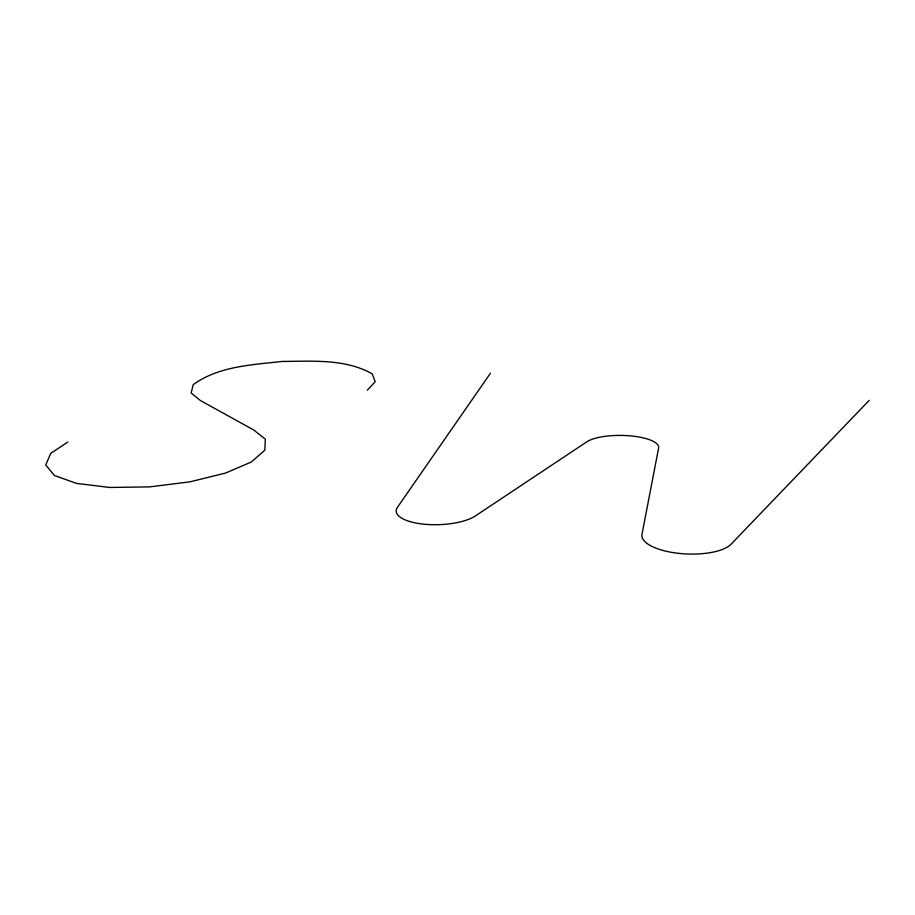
<?xml version="1.0" encoding="UTF-8"?>
<svg xmlns="http://www.w3.org/2000/svg" width="915" height="915" viewBox="0 0 915 915"><rect width="100%" height="100%" fill="white"/><g stroke="black" fill="none" stroke-linecap="round" stroke-linejoin="round"><path stroke-width="1.37" d="M490.406 373.286L397.476 507.287A42.296 14.937 -1.9 0 0 422.947 524.078A42.296 14.937 -1.9 0 0 475.434 515.911L586.87 441.785A37.584 11.552 0.7 0 1 630.126 435.849A37.584 11.552 0.7 0 1 658.606 448.076L641.987 534.337A45.864 16.813 2.4 0 0 678.644 553.346A45.864 16.813 2.4 0 0 731.096 544.196L869.25 400.301M367.315 390.145L375.219 381.692L372.199 373.823C345.081 358.589 312.324 361.299 282.312 361.436C252.037 364.856 218.731 366.126 193.202 384.677L191.144 392.993L200.374 400.518L253.638 429.924L265.316 439.12L264.835 450.203L251.305 462.018L225.456 473.089L189.954 481.839L149.442 486.906L109.686 487.455L76.505 483.406L54.397 475.48L45.75 464.957L50.771 453.325L67.847 442.059"/></g></svg>
